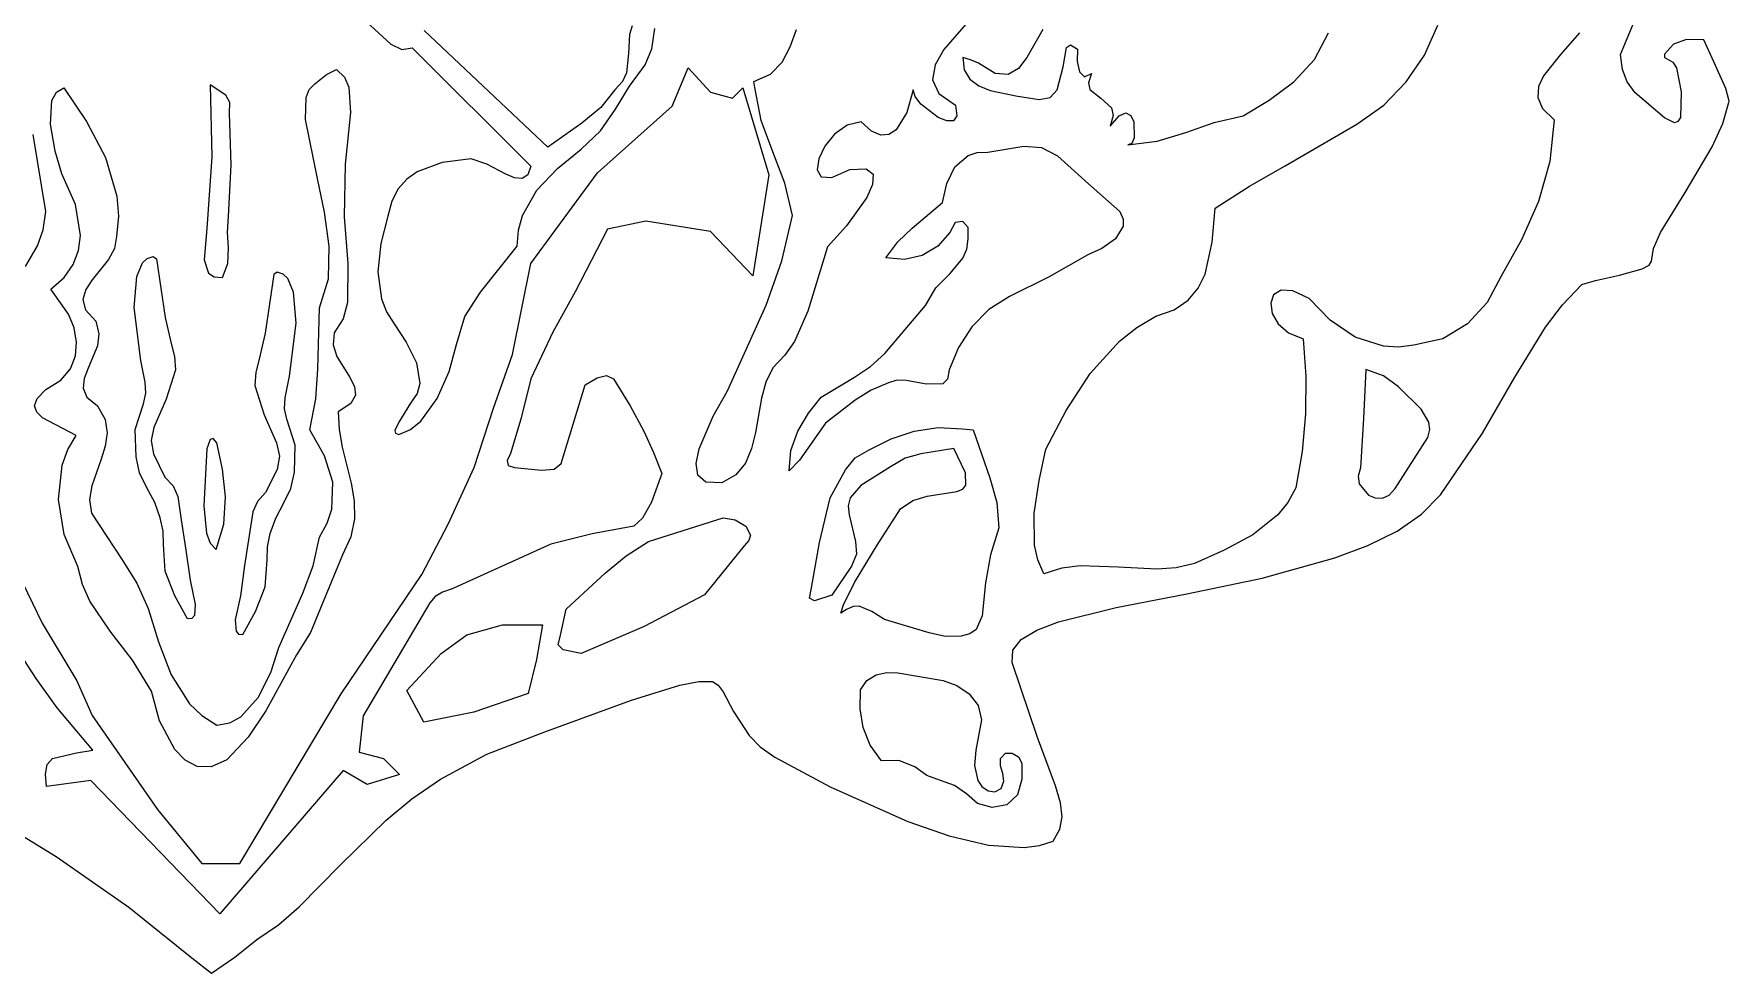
# Model space of a CAD drawing. Extents: x 28 to 219, y 0 to 246.
# Drawn here: x 114.2 to 208.5, y 0 to 52.2 of the extents above; entities that cross this region are included whole.
import ezdxf

# ---------------------------------------------------------------- set-up
doc = ezdxf.new("R2010")
doc.units = 0

msp = doc.modelspace()

# ---------------------------------------------------------------- linework, layer by layer
at = {"layer": 'Corps_Bas'}
for p, q in [((202.452678, 51.06368), (203.716973, 54.110878)), ((132.704048, 52.874331), (134.058731, 51.640186)), ((166.308423, 53.05451), (164.8224, 51.350006)), ((142.7975, 45.91451), (135.91833, 52.39681)), ((147.337969, 52.16693), (147.290919, 51.114223)), ((147.484132, 52.652568), (147.337969, 52.16693)), ((148.582845, 51.38812), (148.746649, 52.506561)), ((156.278859, 51.497123), (156.630666, 52.456828)), ((170.326953, 52.456159), (169.444266, 50.894114)), ((185.428856, 50.785039), (186.22528, 52.26132)), ((191.549203, 51.029319), (192.2942, 52.70101)), ((200.18369, 52.27282), (199.127835, 51.063831)), ((206.136514, 51.892774), (205.403773, 51.643011)), ((207.083368, 51.8733), (206.136514, 51.892774)), ((207.827823, 50.251721), (207.083368, 51.8733)), ((134.058731, 51.640186), (134.678457, 51.350954)), ((134.678457, 51.350954), (135.24602, 51.44131)), ((135.24602, 51.44131), (141.86112, 44.86186)), ((147.290919, 51.114223), (147.176224, 50.054138)), ((148.21112, 50.4977), (148.582845, 51.38812)), ((155.824055, 50.646446), (156.278859, 51.497123)), ((164.8224, 51.350006), (164.339446, 50.489344)), ((171.462668, 50.378045), (171.653656, 51.450219)), ((171.653656, 51.450219), (171.867486, 51.608175)), ((171.867486, 51.608175), (172.25124, 51.35399)), ((172.25124, 51.35399), (172.240332, 50.677634)), ((190.542844, 49.53544), (191.549203, 51.029319)), ((199.127835, 51.063831), (198.165205, 49.87528)), ((202.567772, 50.223218), (202.452678, 51.06368)), ((205.403773, 51.643011), (204.894888, 51.084)), ((204.894888, 51.084), (204.908823, 50.889765)), ((130.487868, 49.959721), (131.04, 50.23267)), ((131.04, 50.23267), (131.483587, 49.804598)), ((147.176224, 50.054138), (146.945505, 49.559281)), ((147.330581, 49.305038), (148.21112, 50.4977)), ((149.70569, 48.19336), (150.604, 50.3262)), ((150.604, 50.3262), (151.83879, 48.97916)), ((154.25, 49.5718), (155.17739, 49.979703)), ((155.17739, 49.979703), (155.824055, 50.646446)), ((164.339446, 50.489344), (164.201082, 49.664105)), ((165.87801, 50.90001), (165.878, 50.9)), ((165.878, 50.9), (165.958868, 50.208848)), ((166.3026, 50.77657), (165.87801, 50.90001)), ((165.958868, 50.208848), (166.275273, 49.691529)), ((166.74602, 50.57745), (166.3026, 50.77657)), ((167.684715, 50.016009), (166.74602, 50.57745)), ((168.407982, 49.958886), (167.684715, 50.016009)), ((168.974829, 50.290212), (168.407982, 49.958886)), ((169.444266, 50.894114), (168.974829, 50.290212)), ((171.13207, 49.097791), (171.462668, 50.378045)), ((172.240332, 50.677634), (172.373174, 50.100204)), ((172.373174, 50.100204), (172.640804, 49.813734)), ((172.640804, 49.813734), (173.03426, 50.01026)), ((173.03426, 50.01026), (172.864078, 49.492557)), ((184.28354, 49.547486), (185.428856, 50.785039)), ((202.818768, 49.538965), (202.567772, 50.223218)), ((204.908823, 50.889765), (205.102087, 50.786106)), ((205.102087, 50.786106), (205.362887, 50.640442)), ((205.362887, 50.640442), (205.579428, 50.32019)), ((205.579428, 50.32019), (205.839316, 48.994263)), ((208.315586, 49.18193), (207.827823, 50.251721)), ((115.461647, 48.967146), (115.88589, 49.21951)), ((115.88589, 49.21951), (117.133965, 47.343474)), ((124.892936, 48.807774), (124.01594, 49.3779)), ((124.01594, 49.3779), (124.016, 49.3779)), ((124.016, 49.3779), (124.118697, 45.38193)), ((129.35499, 48.664776), (129.528645, 49.113147)), ((129.528645, 49.113147), (129.83099, 49.44147)), ((129.83099, 49.44147), (130.487868, 49.959721)), ((131.483587, 49.804598), (131.735775, 49.241445)), ((131.735775, 49.241445), (131.829989, 47.848698)), ((146.52027, 49.10812), (145.745069, 48.114803)), ((146.945505, 49.559281), (146.52027, 49.10812)), ((146.563434, 48.033428), (147.330581, 49.305038)), ((153.07358, 48.64239), (153.63484, 49.20366)), ((153.63484, 49.20366), (155.09412, 44.37678)), ((154.24953, 49.5717), (154.25, 49.5718)), ((154.31833, 49.22813), (154.24953, 49.5717)), ((154.66002, 47.393587), (154.31833, 49.22813)), ((163.11945, 49.1018), (162.760577, 47.831057)), ((163.228825, 48.728163), (163.11945, 49.1018)), ((164.201082, 49.664105), (164.535722, 48.905063)), ((166.275273, 49.691529), (166.773566, 49.318251)), ((166.773566, 49.318251), (167.4001, 49.059223)), ((167.4001, 49.059223), (168.823292, 48.76475)), ((170.74373, 48.679735), (171.13207, 49.097791)), ((172.864078, 49.492557), (172.950562, 49.12699)), ((172.950562, 49.12699), (173.551712, 48.63413)), ((182.921774, 48.51668), (184.28354, 49.547486)), ((189.285195, 48.245118), (190.542844, 49.53544)), ((197.893925, 49.278093), (197.856043, 48.673326)), ((198.165205, 49.87528), (197.893925, 49.278093)), ((203.280428, 48.93772), (202.818768, 49.538965)), ((208.496588, 48.47694), (208.315586, 49.18193)), ((115.136249, 47.192003), (115.215803, 48.509595)), ((115.215803, 48.509595), (115.461647, 48.967146)), ((125.110384, 48.391032), (124.892936, 48.807774)), ((125.09002, 47.81137), (125.110384, 48.391032)), ((129.31996, 47.45926), (129.35499, 48.664776)), ((145.745069, 48.114803), (144.697754, 47.244116)), ((145.55232, 44.489), (149.70569, 48.19336)), ((151.83879, 48.97916), (153.07358, 48.64239)), ((163.549778, 48.30607), (163.228825, 48.728163)), ((164.508784, 47.565594), (163.549778, 48.30607)), ((164.535722, 48.905063), (165.47178, 48.24299)), ((165.47178, 48.24299), (165.548927, 47.648176)), ((168.823292, 48.76475), (170.11566, 48.56978)), ((170.11566, 48.56978), (170.74373, 48.679735)), ((173.551712, 48.63413), (174.154082, 48.095423)), ((174.154082, 48.095423), (174.242089, 47.672546)), ((181.476, 47.66064), (182.921774, 48.51668)), ((187.78633, 47.1841), (189.285195, 48.245118)), ((197.856043, 48.673326), (198.121587, 48.056748)), ((204.895042, 47.53739), (203.280428, 48.93772)), ((205.839316, 48.994263), (205.785088, 47.56968)), ((208.139148, 47.229135), (208.496588, 48.47694)), ((115.401092, 45.692868), (115.136249, 47.192003)), ((117.133965, 47.343474), (118.191758, 45.333898)), ((125.184471, 44.932938), (125.09002, 47.81137)), ((129.982463, 44.172701), (129.31996, 47.45926)), ((131.829989, 47.848698), (131.52602, 44.96908)), ((144.697754, 47.244116), (142.7975, 45.91451)), ((145.730907, 46.821543), (146.563434, 48.033428)), ((155.310265, 45.651499), (154.66002, 47.393587)), ((160.22338, 47.31932), (159.439836, 47.128522)), ((160.802417, 46.800232), (160.22338, 47.31932)), ((162.760577, 47.831057), (162.161956, 46.872155)), ((164.988021, 47.371747), (164.508784, 47.565594)), ((165.361205, 47.378518), (164.988021, 47.371747)), ((165.548927, 47.648176), (165.361205, 47.378518)), ((174.242089, 47.672546), (174.07404, 47.07461)), ((174.07404, 47.07461), (174.568343, 47.658855)), ((174.568343, 47.658855), (174.949498, 47.823131)), ((174.949498, 47.823131), (175.221096, 47.675366)), ((175.221096, 47.675366), (175.386729, 47.32349)), ((175.386729, 47.32349), (175.414465, 46.439114)), ((178.278185, 46.729023), (179.859579, 47.278799)), ((179.859579, 47.278799), (181.476, 47.66064)), ((183.808003, 44.871918), (187.78633, 47.1841)), ((198.121587, 48.056748), (198.76059, 47.42413)), ((198.76059, 47.42413), (198.521232, 45.123443)), ((205.458261, 47.266668), (204.895042, 47.53739)), ((205.654676, 47.332983), (205.458261, 47.266668)), ((205.785088, 47.56968), (205.654676, 47.332983)), ((207.552841, 45.939139), (208.139148, 47.229135)), ((114.882802, 42.33602), (114.168422, 46.62228)), ((144.65423, 45.80806), (145.730907, 46.821543)), ((158.749686, 46.635381), (158.206779, 45.970931)), ((159.439836, 47.128522), (158.749686, 46.635381)), ((161.318065, 46.582455), (160.802417, 46.800232)), ((161.771015, 46.62132), (161.318065, 46.582455)), ((162.161956, 46.872155), (161.771015, 46.62132)), ((175.06144, 46.03343), (176.692058, 46.238252)), ((175.414465, 46.439114), (175.283752, 46.122472)), ((176.692058, 46.238252), (178.278185, 46.729023)), ((115.7642, 44.43833), (115.401092, 45.692868)), ((118.191758, 45.333898), (118.827956, 43.196637)), ((124.118697, 45.38193), (123.8375, 41.39895)), ((138.52747, 45.25874), (136.9215, 45.068183)), ((139.412115, 44.965228), (138.52747, 45.25874)), ((143.332117, 44.718132), (144.65423, 45.80806)), ((155.986708, 43.920111), (155.310265, 45.651499)), ((157.864961, 45.266204), (157.778082, 44.652232)), ((158.206779, 45.970931), (157.864961, 45.266204)), ((165.436045, 44.825411), (166.171005, 45.457674)), ((166.171005, 45.457674), (166.672241, 45.613854)), ((166.672241, 45.613854), (167.27616, 45.63737)), ((167.27616, 45.63737), (169.271845, 45.963674)), ((169.271845, 45.963674), (170.252151, 45.899772)), ((170.252151, 45.899772), (171.14099, 45.43515)), ((171.14099, 45.43515), (172.862926, 43.876603)), ((175.283752, 46.122472), (175.06144, 46.03343)), ((206.047623, 43.394426), (207.552841, 45.939139)), ((116.531022, 42.724746), (115.7642, 44.43833)), ((125.04622, 42.05233), (125.184471, 44.932938)), ((131.526, 44.9691), (131.470536, 42.035952)), ((131.52602, 44.96908), (131.526, 44.9691)), ((135.527608, 44.549975), (134.951434, 44.132243)), ((136.9215, 45.068183), (135.527608, 44.549975)), ((140.456911, 44.40948), (139.412115, 44.965228)), ((140.948285, 44.216907), (140.456911, 44.40948)), ((141.686822, 44.369641), (141.3704, 44.179142)), ((141.86112, 44.86186), (141.686822, 44.369641)), ((141.84796, 39.43762), (145.55232, 44.489)), ((142.186236, 43.515496), (143.332117, 44.718132)), ((155.09412, 44.37678), (154.1961, 38.76412)), ((157.778082, 44.652232), (157.99999, 44.260047)), ((158.584534, 44.220682), (159.58556, 44.66517)), ((159.58556, 44.66517), (160.495899, 44.707747)), ((160.495899, 44.707747), (160.885784, 44.40467)), ((160.885784, 44.40467), (160.863406, 43.84614)), ((164.990202, 43.896766), (165.436045, 44.825411)), ((181.813404, 43.740326), (183.808003, 44.871918)), ((198.521232, 45.123443), (197.890187, 42.899685)), ((130.384822, 42.29713), (129.982463, 44.172701)), ((134.477774, 43.589687), (134.123123, 42.908004)), ((134.951434, 44.132243), (134.477774, 43.589687)), ((141.3704, 44.179142), (140.948285, 44.216907)), ((141.381772, 42.11013), (142.186236, 43.515496)), ((156.40699, 42.11767), (155.986708, 43.920111)), ((157.99999, 44.260047), (158.584534, 44.220682)), ((160.863406, 43.84614), (160.536956, 43.12236)), ((164.7524, 42.82792), (164.990202, 43.896766)), ((172.862926, 43.876603), (174.60956, 42.34486)), ((179.91363, 42.52099), (181.813404, 43.740326)), ((204.688933, 41.1665), (206.047623, 43.394426)), ((116.804005, 41.001809), (116.531022, 42.724746)), ((118.827956, 43.196637), (118.915673, 42.081956)), ((134.123123, 42.908004), (133.90398, 42.07289)), ((160.536956, 43.12236), (159.404605, 41.539855)), ((163.055729, 41.41531), (164.7524, 42.82792)), ((179.753235, 40.640054), (179.91363, 42.52099)), ((197.890187, 42.899685), (196.95908, 40.767885)), ((114.733972, 41.323992), (114.882802, 42.33602)), ((118.915673, 42.081956), (118.81125, 40.93755)), ((124.984821, 41.19634), (125.04622, 42.05233)), ((130.637806, 40.403677), (130.384822, 42.29713)), ((131.470536, 42.035952), (131.679786, 39.449777)), ((133.90398, 42.07289), (133.514018, 40.550726)), ((141.159192, 41.303291), (141.381772, 42.11013)), ((148.24669, 41.79496), (146.11388, 41.34594)), ((151.83879, 41.2337), (148.24669, 41.79496)), ((155.803187, 39.589975), (156.40699, 42.11767)), ((159.404605, 41.539855), (158.35426, 40.37877)), ((165.460204, 41.723385), (165.16289, 41.17279)), ((165.87142, 41.775753), (165.460204, 41.723385)), ((166.182984, 41.437629), (165.87142, 41.775753)), ((174.794939, 41.514947), (174.369421, 40.816028)), ((174.60956, 42.34486), (174.796419, 41.915435)), ((174.796419, 41.915435), (174.794939, 41.514947)), ((114.406552, 40.43102), (114.733972, 41.323992)), ((116.699861, 40.174719), (116.804005, 41.001809)), ((118.81125, 40.93755), (118.69267, 40.275013)), ((123.8375, 41.39895), (123.688973, 39.649568)), ((125.03305, 40.310979), (124.984821, 41.19634)), ((133.514018, 40.550726), (133.343863, 38.99029)), ((141.08391, 40.41201), (141.159192, 41.303291)), ((146.11388, 41.34594), (144.31783, 37.8661)), ((154.1961, 38.76412), (151.83879, 41.2337)), ((161.592, 39.7657), (162.267572, 40.644731)), ((162.267572, 40.644731), (163.055729, 41.41531)), ((165.16289, 41.17279), (164.48462, 40.400293)), ((166.098398, 40.233924), (166.18134, 40.81675)), ((166.18134, 40.81675), (166.182984, 41.437629)), ((174.369421, 40.816028), (173.617933, 40.278587)), ((179.352739, 38.85371), (179.753235, 40.640054)), ((196.95908, 40.767885), (195.81953, 38.74307)), ((204.285785, 40.272488), (204.688933, 41.1665)), ((113.751706, 39.270171), (114.406552, 40.43102)), ((116.405723, 39.390755), (116.699861, 40.174719)), ((118.357867, 39.664552), (117.456804, 38.539145)), ((118.69267, 40.275013), (118.357867, 39.664552)), ((120.258881, 39.477226), (120.516188, 39.71786)), ((120.516188, 39.71786), (120.85369, 39.82792)), ((120.85369, 39.82792), (121.03786, 39.7036)), ((121.03786, 39.7036), (121.038, 39.7036)), ((121.038, 39.7036), (121.52022, 36.43939)), ((123.688973, 39.649568), (123.931421, 38.915611)), ((125.001096, 39.450921), (125.03305, 40.310979)), ((130.593828, 38.595079), (130.637806, 40.403677)), ((139.048777, 37.859368), (141.08391, 40.41201)), ((158.35426, 40.37877), (157.249231, 36.802981)), ((162.628864, 39.66099), (161.592, 39.7657)), ((161.592, 39.7657), (161.592, 39.7657)), ((163.616508, 39.88444), (162.628864, 39.66099)), ((164.48462, 40.400293), (163.616508, 39.88444)), ((165.177326, 38.892076), (165.878002, 39.735558)), ((165.878002, 39.735558), (166.098398, 40.233924)), ((172.8254, 39.93311), (170.687065, 38.696824)), ((173.617933, 40.278587), (172.8254, 39.93311)), ((204.184768, 39.57906), (204.285785, 40.272488)), ((115.15875, 38.01282), (115.899412, 38.66507)), ((115.899412, 38.66507), (116.405723, 39.390755)), ((119.79771, 36.99091), (119.941895, 38.725634)), ((119.941895, 38.725634), (120.258881, 39.477226)), ((123.931421, 38.915611), (124.2349, 38.713545)), ((124.2349, 38.713545), (124.69915, 38.67084)), ((124.69915, 38.67084), (125.001096, 39.450921)), ((127.558, 38.8371), (127.07578, 35.57289)), ((127.55814, 38.8371), (127.558, 38.8371)), ((127.74231, 38.96142), (127.55814, 38.8371)), ((128.079812, 38.85136), (127.74231, 38.96142)), ((128.337119, 38.610726), (128.079812, 38.85136)), ((131.679786, 39.449777), (131.659013, 37.280614)), ((133.343863, 38.99029), (133.540453, 37.474216)), ((140.83768, 34.38622), (141.84796, 39.43762)), ((154.943574, 37.126113), (155.803187, 39.589975)), ((164.384275, 38.086036), (165.177326, 38.892076)), ((170.687065, 38.696824), (168.47487, 37.60432)), ((178.966751, 38.071037), (179.352739, 38.85371)), ((195.81953, 38.74307), (195.043366, 37.285978)), ((201.057919, 38.505013), (202.395952, 38.790336)), ((202.395952, 38.790336), (203.659883, 39.143042)), ((203.659883, 39.143042), (204.056265, 39.349641)), ((204.056265, 39.349641), (204.184768, 39.57906)), ((116.140548, 36.634173), (115.15875, 38.01282)), ((117.099152, 37.993843), (116.942491, 37.439905)), ((117.456804, 38.539145), (117.099152, 37.993843)), ((128.654105, 37.859134), (128.337119, 38.610726)), ((128.79829, 36.12441), (128.654105, 37.859134)), ((130.1053, 36.97407), (130.593828, 38.595079)), ((138.18796, 36.497724), (139.048777, 37.859368)), ((144.31783, 37.8661), (143.083045, 35.621039)), ((163.80381, 37.11717), (164.384275, 38.086036)), ((178.405895, 37.402046), (178.966751, 38.071037)), ((183.576971, 37.962801), (183.166521, 37.703654)), ((184.236699, 37.928217), (183.576971, 37.962801)), ((185.14709, 37.50713), (184.236699, 37.928217)), ((199.234297, 37.140685), (200.310728, 38.27114)), ((200.310728, 38.27114), (201.057919, 38.505013)), ((116.942491, 37.439905), (117.091126, 36.862154)), ((117.091126, 36.862154), (117.64936, 36.24541)), ((120.16169, 34.0532), (119.79771, 36.99091)), ((130.008828, 33.570246), (130.1053, 36.97407)), ((131.659013, 37.280614), (131.407762, 36.374298)), ((133.540453, 37.474216), (133.822197, 36.758639)), ((152.78685, 32.36356), (154.943574, 37.126113)), ((157.249231, 36.802981), (156.510015, 35.113223)), ((161.53816, 34.44055), (163.80381, 37.11717)), ((167.331076, 36.883438), (166.374421, 35.921319)), ((168.47487, 37.60432), (167.331076, 36.883438)), ((176.60646, 36.52515), (177.631892, 36.876746)), ((177.631892, 36.876746), (178.405895, 37.402046)), ((183.166521, 37.703654), (183.003961, 37.24355)), ((183.003961, 37.24355), (183.087907, 36.67526)), ((186.317235, 36.289948), (185.14709, 37.50713)), ((195.043366, 37.285978), (193.95221, 36.089923)), ((198.288868, 35.903915), (199.234297, 37.140685)), ((116.444959, 35.862345), (116.140548, 36.634173)), ((116.584138, 35.077325), (116.444959, 35.862345)), ((117.64936, 36.24541), (117.825879, 35.537068)), ((121.52022, 36.43939), (121.85525, 34.991428)), ((128.43431, 33.1867), (128.79829, 36.12441)), ((131.407762, 36.374298), (130.91348, 35.5985)), ((133.822197, 36.758639), (134.25073, 36.08514)), ((134.25073, 36.08514), (134.912727, 35.064009)), ((137.71305, 34.93792), (138.18796, 36.497724)), ((166.374421, 35.921319), (165.629291, 34.782903)), ((174.601055, 35.125941), (175.55252, 35.885045)), ((175.55252, 35.885045), (176.60646, 36.52515)), ((183.087907, 36.67526), (183.416971, 36.091557)), ((183.416971, 36.091557), (183.989767, 35.585212)), ((187.705171, 35.35541), (186.317235, 36.289948)), ((193.95221, 36.089923), (192.581521, 35.259533)), ((196.582718, 33.135241), (198.288868, 35.903915)), ((116.527402, 34.310472), (116.584138, 35.077325)), ((117.825879, 35.537068), (117.74314, 34.864452)), ((121.85525, 34.991428), (122.036902, 34.272516)), ((127.07578, 35.57289), (126.74075, 34.124928)), ((130.91348, 35.5985), (130.861532, 34.91699)), ((130.861532, 34.91699), (131.063264, 34.282973)), ((134.912727, 35.064009), (135.491825, 33.932766)), ((137.302884, 33.449851), (137.71305, 34.93792)), ((143.083045, 35.621039), (141.84826, 33.03922)), ((156.510015, 35.113223), (155.986169, 34.343869)), ((172.965779, 33.325354), (174.601055, 35.125941)), ((183.989767, 35.585212), (184.80491, 35.249)), ((184.80491, 35.249), (184.805, 35.249)), ((184.805, 35.249), (184.95078, 33.176348)), ((189.268985, 34.844809), (187.705171, 35.35541)), ((190.96676, 34.89944), (190.103747, 34.79264)), ((192.581521, 35.259533), (190.96676, 34.89944)), ((116.244071, 33.593145), (116.527402, 34.310472)), ((117.74314, 34.864452), (117.225081, 33.623134)), ((120.40179, 32.845173), (120.16169, 34.0532)), ((122.036902, 34.272516), (122.08519, 33.52593)), ((126.74075, 34.124928), (126.559098, 33.406016)), ((131.063264, 34.282973), (131.766204, 33.137819)), ((139.77128, 31.411517), (140.83768, 34.38622)), ((155.986169, 34.343869), (155.31852, 33.64429)), ((160.735974, 33.717613), (161.53816, 34.44055)), ((165.629291, 34.782903), (165.12007, 33.53313)), ((190.103747, 34.79264), (189.268985, 34.844809)), ((115.703464, 32.956701), (116.244071, 33.593145)), ((117.002355, 33.052801), (116.945561, 32.514931)), ((117.225081, 33.623134), (117.002355, 33.052801)), ((122.08519, 33.52593), (121.568897, 31.905654)), ((126.559098, 33.406016), (126.51081, 32.65943)), ((128.19421, 31.978673), (128.43431, 33.1867)), ((129.898041, 31.918133), (130.008828, 33.570246)), ((131.766204, 33.137819), (132.036628, 32.616882)), ((135.491825, 33.932766), (135.675815, 32.777518)), ((136.649223, 31.935538), (137.302884, 33.449851)), ((141.84826, 33.03922), (141.286995, 30.794152)), ((144.8791, 32.70246), (145.538585, 33.081312)), ((145.538585, 33.081312), (146.063016, 33.223383)), ((146.063016, 33.223383), (146.45064, 33.03922)), ((146.45064, 33.03922), (147.376726, 31.537832)), ((155.31852, 33.64429), (154.931212, 32.848851)), ((158.00344, 32.02205), (159.846006, 33.122168)), ((159.846006, 33.122168), (160.735974, 33.717613)), ((165.029597, 33.014517), (164.760663, 32.756616)), ((165.12007, 33.53313), (165.029597, 33.014517)), ((171.621089, 31.272622), (172.965779, 33.325354)), ((184.95078, 33.176348), (184.937051, 31.079355)), ((188.302, 33.5572), (188.153984, 30.820675)), ((189.27297, 33.208721), (188.302, 33.5572)), ((188.302, 33.5572), (188.302, 33.5572)), ((190.11356, 32.59082), (189.27297, 33.208721)), ((194.775686, 30.012741), (196.582718, 33.135241)), ((114.387355, 31.947229), (114.8749, 32.4325)), ((114.8749, 32.4325), (115.703464, 32.956701)), ((116.945561, 32.514931), (117.160997, 32.008709)), ((120.31063, 31.64949), (120.446765, 32.238243)), ((120.446765, 32.238243), (120.40179, 32.845173)), ((126.51081, 32.65943), (127.027103, 31.039154)), ((132.099167, 32.123838), (131.838428, 31.653787)), ((132.036628, 32.616882), (132.099167, 32.123838)), ((135.52208, 32.2178), (135.15249, 31.68437)), ((135.675815, 32.777518), (135.52208, 32.2178)), ((143.53206, 28.32459), (144.8791, 32.70246)), ((151.987538, 30.950973), (152.78685, 32.36356)), ((154.931212, 32.848851), (154.684695, 31.951495)), ((160.780512, 32.397259), (159.884184, 31.856998)), ((161.7376, 32.80947), (160.780512, 32.397259)), ((162.200469, 32.956111), (161.7376, 32.80947)), ((162.735399, 32.948317), (162.200469, 32.956111)), ((163.85443, 32.746189), (162.735399, 32.948317)), ((164.760663, 32.756616), (163.85443, 32.746189)), ((191.378084, 31.353429), (190.11356, 32.59082)), ((114.243443, 31.532994), (114.387355, 31.947229)), ((114.371016, 31.178222), (114.243443, 31.532994)), ((114.697928, 30.871338), (114.371016, 31.178222)), ((117.160997, 32.008709), (117.75496, 31.53332)), ((117.75496, 31.53332), (118.173279, 30.780064)), ((119.850758, 30.215861), (120.31063, 31.64949)), ((121.568897, 31.905654), (120.89152, 30.33757)), ((128.149235, 31.371743), (128.19421, 31.978673)), ((128.28537, 30.78299), (128.149235, 31.371743)), ((129.55531, 30.20222), (129.898041, 31.918133)), ((131.838428, 31.653787), (131.13902, 31.20183)), ((131.13902, 31.20183), (131.183588, 30.216392)), ((135.15249, 31.68437), (134.51869, 30.628608)), ((135.727268, 30.674173), (136.649223, 31.935538)), ((138.70488, 28.10005), (139.77128, 31.411517)), ((147.376726, 31.537832), (148.13443, 30.12064)), ((154.684695, 31.951495), (154.350255, 30.053058)), ((156.699918, 30.128685), (157.294785, 31.12588)), ((157.294785, 31.12588), (158.00344, 32.02205)), ((159.884184, 31.856998), (158.24397, 30.5776)), ((170.48744, 29.11698), (171.621089, 31.272622)), ((191.797191, 30.621301), (191.378084, 31.353429)), ((116.55599, 29.8912), (114.697928, 30.871338)), ((118.173279, 30.780064), (118.287673, 30.036807)), ((119.89289, 28.70448), (119.850758, 30.215861)), ((120.89152, 30.33757), (120.730814, 29.607072)), ((127.027103, 31.039154), (127.70448, 29.47107)), ((128.745243, 29.349361), (128.28537, 30.78299)), ((130.382232, 28.76274), (129.55531, 30.20222)), ((131.183588, 30.216392), (131.364371, 29.22794)), ((134.51869, 30.628608), (134.296157, 30.156696)), ((134.51222, 29.94495), (135.15793, 30.225594)), ((135.15793, 30.225594), (135.727268, 30.674173)), ((141.286995, 30.794152), (140.72573, 28.88585)), ((151.20933, 29.149458), (151.987538, 30.950973)), ((158.24397, 30.5776), (157.276696, 29.190464)), ((163.177696, 30.117901), (164.51206, 30.32052)), ((164.51206, 30.32052), (165.86945, 30.24801)), ((165.86945, 30.24801), (166.448, 30.20801)), ((166.448, 30.2081), (167.38928, 27.524448)), ((166.448, 30.20801), (166.448, 30.2081)), ((184.937051, 31.079355), (184.756247, 28.997414)), ((188.153984, 30.820675), (187.99573, 28.08451)), ((191.74341, 29.78015), (191.844917, 30.215919)), ((191.844917, 30.215919), (191.797191, 30.621301)), ((116.092965, 29.105632), (116.55599, 29.8912)), ((118.184205, 29.299616), (117.948939, 28.56456)), ((118.287673, 30.036807), (118.184205, 29.299616)), ((120.730814, 29.607072), (120.861409, 28.858866)), ((124.009005, 29.665266), (123.83498, 29.15)), ((124.187642, 29.725343), (124.009005, 29.665266)), ((124.38409, 29.46864), (124.187642, 29.725343)), ((124.701079, 28.01721), (124.38409, 29.46864)), ((127.70448, 29.47107), (127.865186, 28.740572)), ((128.70311, 27.83798), (128.745243, 29.349361)), ((131.364371, 29.22794), (131.853113, 27.243234)), ((134.296157, 30.156696), (134.331754, 30.007856)), ((134.331754, 30.007856), (134.51222, 29.94495)), ((148.13443, 30.12064), (148.68169, 28.941977)), ((154.350255, 30.053058), (154.130443, 29.152986)), ((156.310802, 29.053085), (156.699918, 30.128685)), ((160.67087, 29.0914), (161.889564, 29.691184)), ((161.889564, 29.691184), (163.177696, 30.117901)), ((189.92767, 26.94545), (191.74341, 29.78015)), ((192.451178, 26.58404), (194.775686, 30.012741)), ((115.781331, 28.233128), (116.092965, 29.105632)), ((117.948939, 28.56456), (117.427263, 27.085121)), ((120.092897, 27.806782), (119.89289, 28.70448)), ((120.861409, 28.858866), (121.50191, 27.57583)), ((123.835, 29.15), (123.664781, 25.9714)), ((123.83498, 29.15), (123.835, 29.15)), ((127.865186, 28.740572), (127.734591, 27.992366)), ((130.83175, 27.288225), (130.382232, 28.76274)), ((140.72573, 28.88585), (140.543321, 28.492965)), ((140.543321, 28.492965), (140.583664, 28.222857)), ((143.144439, 28.005369), (143.53206, 28.32459)), ((148.68169, 28.941977), (149.14471, 27.76333)), ((151.043224, 28.327522), (151.20933, 29.149458)), ((151.140494, 27.67796), (151.043224, 28.327522)), ((153.787643, 28.353021), (153.25591, 27.703667)), ((154.130443, 29.152986), (153.787643, 28.353021)), ((156.2194, 27.9217), (156.310802, 29.053085)), ((156.787465, 28.507495), (156.2194, 27.9217)), ((157.276696, 29.190464), (156.787465, 28.507495)), ((159.349733, 27.973535), (159.895288, 28.64557)), ((159.895288, 28.64557), (160.67087, 29.0914)), ((162.667624, 28.617761), (161.86331, 28.14934)), ((163.548735, 28.872434), (162.667624, 28.617761)), ((165.38005, 29.16838), (163.548735, 28.872434)), ((166.03349, 27.803895), (165.38005, 29.16838)), ((170.12296, 27.38245), (170.48744, 29.11698)), ((184.756247, 28.997414), (184.4008, 26.96992)), ((115.581275, 26.329331), (115.781331, 28.233128)), ((120.496411, 26.978258), (120.092897, 27.806782)), ((121.50191, 27.57583), (121.951617, 27.087457)), ((124.863371, 26.48286), (124.701079, 28.01721)), ((127.734591, 27.992366), (127.09409, 26.70933)), ((128.503103, 26.940282), (128.70311, 27.83798)), ((137.24559, 24.956966), (138.70488, 28.10005)), ((140.583664, 28.222857), (140.95024, 28.10008)), ((140.95024, 28.10008), (142.451626, 27.959765)), ((142.451626, 27.959765), (143.144439, 28.005369)), ((149.14471, 27.76333), (148.569414, 26.17775)), ((151.587175, 27.29064), (151.140494, 27.67796)), ((153.25591, 27.703667), (152.4693, 27.25543)), ((158.4934, 26.41899), (159.349733, 27.973535)), ((161.86331, 28.14934), (160.203105, 27.110194)), ((166.053877, 27.129242), (166.03349, 27.803895)), ((167.38928, 27.524448), (167.775866, 26.164538)), ((169.849665, 25.565914), (170.12296, 27.38245)), ((187.99573, 28.08451), (187.863204, 27.625798)), ((187.863204, 27.625798), (187.919515, 27.200829)), ((117.427263, 27.085121), (117.31298, 26.332873)), ((120.935125, 26.162157), (120.496411, 26.978258)), ((121.951617, 27.087457), (122.213919, 26.498768)), ((122.213919, 26.498768), (122.41097, 25.2005)), ((124.775473, 24.958965), (124.863371, 26.48286)), ((127.09409, 26.70933), (126.644383, 26.220957)), ((128.099589, 26.111758), (128.503103, 26.940282)), ((130.778236, 25.77978), (130.83175, 27.288225)), ((131.853113, 27.243234), (132.020337, 26.2476)), ((152.4693, 27.25543), (151.587175, 27.29064)), ((157.913286, 23.926838), (158.4934, 26.41899)), ((159.609097, 26.414015), (159.499969, 25.981218)), ((160.203105, 27.110194), (159.609097, 26.414015)), ((163.100461, 26.275639), (163.891001, 26.506623)), ((163.891001, 26.506623), (165.54495, 26.77391)), ((165.54495, 26.77391), (165.880817, 26.896929)), ((165.880817, 26.896929), (166.053877, 27.129242)), ((184.4008, 26.96992), (183.961211, 26.167776)), ((187.919515, 27.200829), (188.434701, 26.565394)), ((188.434701, 26.565394), (188.8116, 26.411564)), ((188.8116, 26.411564), (189.213386, 26.404751)), ((189.213386, 26.404751), (189.599072, 26.573274)), ((189.599072, 26.573274), (189.92767, 26.94545)), ((191.394335, 25.505575), (192.451178, 26.58404)), ((115.893897, 24.383851), (115.581275, 26.329331)), ((117.31298, 26.332873), (117.41115, 25.56703)), ((117.41115, 25.56703), (119.122693, 22.98142)), ((121.24073, 25.30173), (120.935125, 26.162157)), ((123.664781, 25.9714), (123.813348, 24.460471)), ((126.382081, 25.632268), (126.18503, 24.334)), ((126.644383, 26.220957), (126.382081, 25.632268)), ((127.660875, 25.295657), (128.099589, 26.111758)), ((130.523582, 25.013179), (130.778236, 25.77978)), ((132.020337, 26.2476), (132.042308, 25.250193)), ((148.569414, 26.17775), (148.055509, 25.284986)), ((159.499969, 25.981218), (159.56518, 25.4765)), ((159.56518, 25.4765), (159.907243, 24.000231)), ((161.107377, 23.783641), (162.4185, 25.80573)), ((162.4185, 25.80573), (163.100461, 26.275639)), ((167.775866, 26.164538), (167.88725, 24.75819)), ((169.870782, 23.795613), (169.849665, 25.565914)), ((183.401437, 25.476808), (182.010885, 24.36462)), ((183.961211, 26.167776), (183.401437, 25.476808)), ((190.026679, 24.57312), (191.394335, 25.505575)), ((121.397394, 24.570563), (121.24073, 25.30173)), ((121.415401, 23.825536), (121.397394, 24.570563)), ((122.41097, 25.2005), (122.665461, 23.516949)), ((124.34189, 23.5389), (124.775473, 24.958965)), ((127.35527, 24.43523), (127.660875, 25.295657)), ((130.09606, 24.23851), (130.523582, 25.013179)), ((132.042308, 25.250193), (131.848658, 24.251323)), ((135.7863, 22.15064), (137.24559, 24.956966)), ((147.57318, 24.84474), (145.271982, 24.42381)), ((148.055509, 25.284986), (147.57318, 24.84474)), ((148.40289, 23.99204), (152.54225, 25.30999)), ((152.54225, 25.30999), (153.209816, 25.199425)), ((153.209816, 25.199425), (153.805043, 24.848412)), ((153.805043, 24.848412), (154.061318, 24.340473)), ((167.88725, 24.75819), (167.409294, 23.252585)), ((188.402467, 23.769573), (190.026679, 24.57312)), ((112.21315, 24.50795), (114.68271, 19.45657)), ((116.65727, 22.60073), (115.893897, 24.383851)), ((121.51853, 22.33972), (121.415401, 23.825536)), ((123.813348, 24.460471), (124.019613, 23.900839)), ((124.019613, 23.900839), (124.34189, 23.5389)), ((126.18503, 24.334), (125.930539, 22.650449)), ((127.180599, 22.959036), (127.198606, 23.704063)), ((127.198606, 23.704063), (127.35527, 24.43523)), ((129.753315, 22.636395), (130.09606, 24.23851)), ((131.848658, 24.251323), (131.36902, 23.2513)), ((142.9708, 23.83446), (137.47039, 21.3649)), ((145.271982, 24.42381), (142.9708, 23.83446)), ((147.146272, 23.199298), (148.40289, 23.99204)), ((153.71203, 23.75913), (151.51038, 21.02375)), ((153.979033, 24.053757), (153.71203, 23.75913)), ((154.061318, 24.340473), (153.979033, 24.053757)), ((157.46737, 21.40776), (157.913286, 23.926838)), ((159.8599, 21.72046), (161.107377, 23.783641)), ((159.907243, 24.000231), (159.972315, 23.278381)), ((170.055255, 22.967877), (169.870782, 23.795613)), ((182.010885, 24.36462), (180.408248, 23.505789)), ((186.575958, 23.077831), (188.402467, 23.769573)), ((119.122693, 22.98142), (119.93423, 21.678043)), ((122.665461, 23.516949), (122.90019, 21.83438)), ((125.930539, 22.650449), (125.69581, 20.96788)), ((127.07747, 21.47322), (127.180599, 22.959036)), ((129.172878, 21.109984), (129.753315, 22.636395)), ((131.36902, 23.2513), (130.160215, 20.277641)), ((146.002144, 22.250531), (147.146272, 23.199298)), ((159.972315, 23.278381), (159.69372, 22.61607)), ((167.409294, 23.252585), (167.13149, 21.69805)), ((170.38954, 22.19979), (170.055255, 22.967877)), ((172.402751, 22.63273), (171.377412, 22.507572)), ((174.525187, 22.56547), (172.402751, 22.63273)), ((178.77263, 22.77275), (177.735847, 22.534268)), ((180.408248, 23.505789), (178.77263, 22.77275)), ((182.533081, 21.961354), (186.575958, 23.077831)), ((116.915316, 21.599769), (116.65727, 22.60073)), ((122.053809, 20.968814), (121.51853, 22.33972)), ((122.90019, 21.83438), (123.187067, 20.494995)), ((131.29617, 15.5277), (135.7863, 22.15064)), ((143.811, 20.23), (146.002144, 22.250531)), ((159.69372, 22.61607), (158.59029, 21.00334)), ((159.248765, 20.473198), (159.8599, 21.72046)), ((167.13149, 21.69805), (166.946081, 19.860893)), ((171.377412, 22.507572), (170.38954, 22.19979)), ((176.675573, 22.45861), (174.525187, 22.56547)), ((177.735847, 22.534268), (176.675573, 22.45861)), ((178.332116, 21.086869), (182.533081, 21.961354)), ((117.326864, 20.681839), (116.915316, 21.599769)), ((119.93423, 21.678043), (120.5668, 20.25808)), ((122.76176, 19.68475), (122.053809, 20.968814)), ((125.69581, 20.96788), (125.408933, 19.628495)), ((126.542191, 20.102314), (127.07747, 21.47322)), ((127.84201, 18.10385), (129.172878, 21.109984)), ((136.523255, 20.938684), (136.23561, 20.57912)), ((136.937187, 21.182486), (136.523255, 20.938684)), ((137.47039, 21.3649), (136.937187, 21.182486)), ((151.51038, 21.02375), (148.149398, 19.262091)), ((157.351661, 20.848093), (157.46737, 21.40776)), ((157.623211, 20.690488), (157.351661, 20.848093)), ((158.59029, 21.00334), (157.623211, 20.690488)), ((174.407126, 20.317556), (178.332116, 21.086869)), ((118.448843, 19.00595), (117.326864, 20.681839)), ((120.5668, 20.25808), (121.14792, 18.419167)), ((123.141646, 19.874422), (123.003287, 19.70706)), ((123.187067, 20.494995), (123.141646, 19.874422)), ((125.83424, 18.81825), (126.542191, 20.102314)), ((130.160215, 20.277641), (129.589127, 18.926461)), ((136.23561, 20.57912), (132.53125, 14.29295)), ((143.50066, 18.78168), (143.811, 20.23)), ((143.811, 20.23), (143.811, 20.23)), ((159.087354, 20.008047), (159.248765, 20.473198)), ((159.4167, 20.20989), (159.087354, 20.008047)), ((159.771511, 20.384711), (159.4167, 20.20989)), ((160.121789, 20.394154), (159.771511, 20.384711)), ((160.818607, 20.092024), (160.121789, 20.394154)), ((161.526882, 19.653736), (160.818607, 20.092024)), ((166.946081, 19.860893), (166.612858, 19.108415)), ((171.19218, 19.516595), (174.407126, 20.317556)), ((114.33831, 16.367101), (112.59437, 19.05972)), ((114.68271, 19.45657), (116.602045, 16.237298)), ((119.699968, 17.394823), (118.448843, 19.00595)), ((123.003287, 19.70706), (122.76176, 19.68475)), ((125.408933, 19.628495), (125.454354, 19.007922)), ((125.454354, 19.007922), (125.592713, 18.84056)), ((129.589127, 18.926461), (128.81533, 17.68859)), ((138.29176, 18.79722), (140.27612, 19.35284)), ((140.27612, 19.35284), (142.498, 19.3528)), ((142.498, 19.3528), (142.160219, 17.436265)), ((148.149398, 19.262091), (144.6582, 17.77395)), ((162.26634, 19.42953), (161.526882, 19.653736)), ((164.010995, 18.916983), (162.26634, 19.42953)), ((164.888257, 18.711957), (164.010995, 18.916983)), ((166.274702, 18.857413), (165.77974, 18.72179)), ((166.612858, 19.108415), (166.274702, 18.857413)), ((169.121341, 18.547166), (169.986618, 19.06149)), ((169.986618, 19.06149), (171.19218, 19.516595)), ((121.14792, 18.419167), (121.854548, 16.586208)), ((125.592713, 18.84056), (125.83424, 18.81825)), ((127.382713, 16.71616), (127.84201, 18.10385)), ((136.863, 17.76535), (138.29176, 18.79722)), ((143.379739, 18.25555), (143.50066, 18.78168)), ((143.650273, 17.969306), (143.379739, 18.25555)), ((144.6582, 17.77395), (143.650273, 17.969306)), ((165.77974, 18.72179), (164.888257, 18.711957)), ((168.628678, 17.27245), (168.650609, 17.95652)), ((168.650609, 17.95652), (169.121341, 18.547166)), ((120.757, 15.67022), (119.699968, 17.394823)), ((128.81533, 17.68859), (127.11671, 14.581615)), ((134.958, 15.7016), (136.863, 17.76535)), ((142.160219, 17.436265), (141.70426, 15.5428)), ((170.036326, 13.095457), (168.628678, 17.27245)), ((115.506508, 14.749245), (114.33831, 16.367101)), ((116.602045, 16.237298), (117.45695, 14.31899)), ((121.854548, 16.586208), (122.874431, 14.972057)), ((126.69612, 15.323089), (127.382713, 16.71616)), ((150.136497, 16.005392), (151.205115, 16.21025)), ((151.205115, 16.21025), (151.955128, 16.19984)), ((151.955128, 16.19984), (152.274864, 16.010135)), ((160.19511, 15.75359), (160.540395, 16.261307)), ((160.540395, 16.261307), (161.050909, 16.57606)), ((161.050909, 16.57606), (161.650355, 16.712906)), ((161.650355, 16.712906), (162.26244, 16.6869)), ((162.26244, 16.6869), (164.78329, 16.25892)), ((164.78329, 16.25892), (165.552452, 15.984638)), ((121.19901, 14.024622), (120.757, 15.67022)), ((125.66348, 6.08444), (131.29617, 15.5277)), ((125.7208, 14.241828), (126.69612, 15.323089)), ((135.90988, 13.95531), (134.958, 15.7016)), ((141.70426, 15.5428), (138.688, 14.51094)), ((142.630178, 13.41738), (147.443167, 15.175713)), ((147.443167, 15.175713), (150.136497, 16.005392)), ((152.274864, 16.010135), (152.552782, 15.642022)), ((152.552782, 15.642022), (153.131778, 14.536405)), ((160.160893, 14.694241), (160.19511, 15.75359)), ((165.552452, 15.984638), (166.237474, 15.518897)), ((166.237474, 15.518897), (166.730734, 14.880106)), ((117.48934, 12.38464), (115.506508, 14.749245)), ((117.45695, 14.31899), (121.08309, 9.09719)), ((122.874431, 14.972057), (123.560515, 14.313552)), ((123.560515, 14.313552), (124.39532, 13.78957)), ((125.10567, 13.917249), (125.7208, 14.241828)), ((127.11671, 14.581615), (126.123278, 13.12165)), ((132.53125, 14.29295), (132.30676, 12.2724)), ((138.688, 14.51094), (135.90988, 13.95531)), ((153.131778, 14.536405), (153.989339, 13.214661)), ((160.33911, 13.646904), (160.160893, 14.694241)), ((166.730734, 14.880106), (166.92461, 14.08667)), ((122.049474, 12.424495), (121.19901, 14.024622)), ((124.39532, 13.78957), (125.10567, 13.917249)), ((139.3981, 12.173119), (142.630178, 13.41738)), ((153.989339, 13.214661), (154.615464, 12.576388)), ((160.733799, 12.664912), (160.33911, 13.646904)), ((166.92461, 14.08667), (166.603061, 12.393029)), ((116.577287, 12.244327), (117.48934, 12.38464)), ((122.625477, 11.835661), (122.049474, 12.424495)), ((126.123278, 13.12165), (124.94505, 11.84613)), ((132.30676, 12.2724), (133.65379, 11.93564)), ((154.615464, 12.576388), (155.422688, 12.00846)), ((161.349, 11.8016), (160.733799, 12.664912)), ((166.603061, 12.393029), (166.52005, 11.547257)), ((171.041718, 10.413566), (170.036326, 13.095457)), ((114.865425, 11.065674), (114.95488, 11.59537)), ((114.95488, 11.59537), (115.24429, 11.93564)), ((115.24429, 11.93564), (116.577287, 12.244327)), ((123.300714, 11.491208), (122.625477, 11.835661)), ((124.074225, 11.468807), (123.300714, 11.491208)), ((124.94505, 11.84613), (124.074225, 11.468807)), ((133.65379, 11.93564), (134.55181, 11.03761)), ((136.835638, 10.78773), (139.3981, 12.173119)), ((155.422688, 12.00846), (158.505562, 10.358712)), ((161.34905, 11.80155), (161.349, 11.8016)), ((162.318841, 11.812483), (161.34905, 11.80155)), ((163.21709, 11.47234), (162.318841, 11.812483)), ((163.870913, 10.98953), (163.21709, 11.47234)), ((166.52005, 11.547257), (166.71997, 10.71288)), ((167.97158, 11.93641), (168.255384, 12.221161)), ((167.981185, 11.515584), (167.97158, 11.93641)), ((168.099974, 11.092556), (167.981185, 11.515584)), ((168.255384, 12.221161), (168.62758, 12.225698)), ((168.62758, 12.225698), (168.969686, 12.016983)), ((168.969686, 12.016983), (169.16322, 11.66198)), ((169.16322, 11.66198), (169.161327, 10.776129)), ((114.90752, 10.36409), (114.865425, 11.065674)), ((117.37709, 10.70085), (114.90752, 10.36409)), ((124.56129, 3.29214), (117.37709, 10.70085)), ((131.40873, 11.26212), (124.56129, 3.29214)), ((132.75576, 10.47635), (131.40873, 11.26212)), ((134.55181, 11.03761), (132.75576, 10.47635)), ((135.242434, 9.684111), (136.835638, 10.78773)), ((164.6397, 10.705991), (163.870913, 10.98953)), ((165.413602, 10.429722), (164.6397, 10.705991)), ((166.08277, 9.96872), (165.413602, 10.429722)), ((166.71997, 10.71288), (166.938436, 10.37601)), ((166.938436, 10.37601), (167.281059, 10.135124)), ((168.01308, 10.26638), (168.164941, 10.673948)), ((168.164941, 10.673948), (168.099974, 11.092556)), ((169.161327, 10.776129), (168.92716, 9.90752)), ((171.31926, 9.461882), (171.041718, 10.413566)), ((109.213308, 10.29171), (115.45163, 6.487403)), ((133.806871, 8.492328), (135.242434, 9.684111)), ((158.505562, 10.358712), (162.827746, 8.420534)), ((166.699277, 9.419499), (166.08277, 9.96872)), ((167.281059, 10.135124), (167.666414, 10.071491)), ((167.666414, 10.071491), (168.01308, 10.26638)), ((168.92716, 9.90752), (168.318089, 9.353358)), ((171.407068, 8.67829), (171.31926, 9.461882)), ((121.08309, 9.09719), (123.55072, 6.09844)), ((131.274022, 6.013388), (133.806871, 8.492328)), ((167.509922, 9.202531), (166.699277, 9.419499)), ((168.318089, 9.353358), (167.509922, 9.202531)), ((171.275418, 7.994229), (171.407068, 8.67829)), ((162.827746, 8.420534), (165.117996, 7.629397)), ((165.117996, 7.629397), (167.315375, 7.109489)), ((170.894588, 7.34114), (171.275418, 7.994229)), ((167.315375, 7.109489), (169.28565, 6.975255)), ((169.28565, 6.975255), (170.143676, 7.088529)), ((170.143676, 7.088529), (170.894588, 7.34114)), ((115.45163, 6.487403), (119.496738, 3.66225)), ((123.55072, 6.09844), (125.66348, 6.08444)), ((128.967806, 3.689146), (131.274022, 6.013388)), ((119.496738, 3.66225), (123.004588, 0.847306)), ((127.815534, 2.690736), (128.967806, 3.689146)), ((126.618938, 1.85784), (127.815534, 2.690736)), ((125.396277, 0.891856), (126.618938, 1.85784)), ((123.004588, 0.847306), (124.097888, -0.00059)), ((124.097888, -0.00059), (125.396277, 0.891856))]:
    msp.add_line(p, q, dxfattribs=at)

doc.saveas('drawing.dxf')
